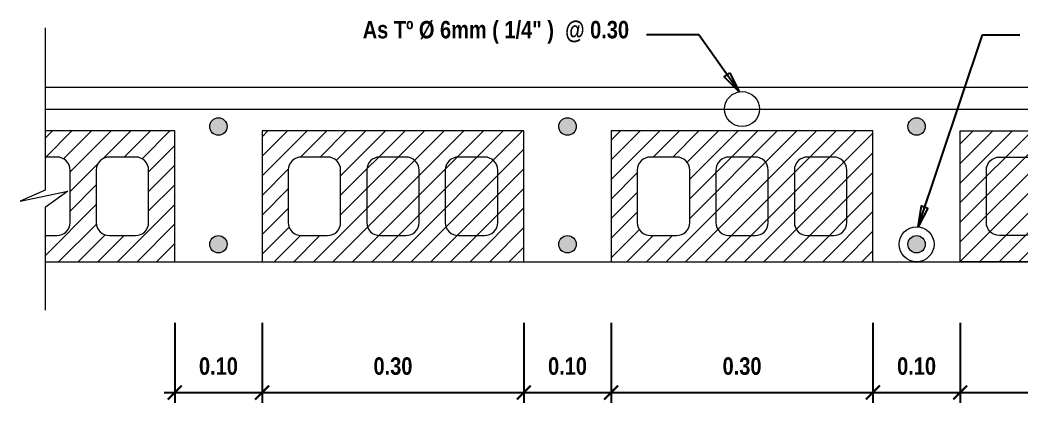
# Model space of a CAD drawing. Header units: millimetres. Extents: x 56 to 215, y 47 to 103.
# Drawn here: x 79.2 to 84.93, y 53.98 to 56.18 of the extents above; entities that cross this region are included whole.
import ezdxf

# ---------------------------------------------------------------- set-up
doc = ezdxf.new("R2010")
doc.units = ezdxf.units.MM
for name, color, linetype, lineweight in [('E_Fierros', 2, 'Continuous', 50), ('G_Complemento', 30, 'Continuous', 20), ('G_Sombreados', 8, 'Continuous', 9), ('G_Texto', 122, 'Continuous', 20)]:
    doc.layers.add(name, color=color, linetype=linetype, lineweight=lineweight)
doc.layers.add('G_Acotación', color=171, linetype='Continuous')
doc.styles.add('Cotas', font='ARIALNB.TTF', dxfattribs={"height": 0.1})
doc.dimstyles.new('110', dxfattribs={"dimtxt": 1, "dimasz": 0.08, "dimexe": 0.06, "dimexo": 0.1, "dimgap": 0.1, "dimtad": 3, "dimtih": 1, "dimtoh": 1, "dimlfac": 0.2, "dimzin": 1, "dimdsep": 46, "dimtxsty": 'Cotas', "dimblk": 'ARCHTICK', "dimcen": 2.5, "dimdle": 0.06, "dimclrt": 3, "dimazin": 0, "dimtp": 0.2, "dimtm": 0.2, "dimtfac": 1, "dimtix": 1, "dimtmove": 1, "dimatfit": 3, "dimldrblk": 'CLOSEDBLANK', "dimfxl": 1, "dimtolj": 1, "dimtzin": 1, "dimarcsym": 0})
pattern_1 = [(45, (-1088.73801, -1234.71255), (-0.0561266008, 0.0561266008), [])]

# ---------------------------------------------------------------- blocks, each defined once
blk = doc.blocks.new('_ArchTick')
at = {"color": 0, "linetype": 'ByBlock', "const_width": 0.15}
blk.add_lwpolyline([(-0.5, -0.5), (0.5, 0.5)], dxfattribs=at)
blk = doc.blocks.new('*D617')
at = {"layer": 'Defpoints', "color": 0, "transparency": 16777216}
for p in [(84.0857, 54.5414), (84.5857, 54.5414), (84.5857, 54.0414)]:
    blk.add_point(p, dxfattribs=at)
at = {"layer": 'G_Acotación', "color": 0, "lineweight": -2, "transparency": 16777216}
for p, q in [((84.0857, 54.4414), (84.0857, 53.9814)), ((84.5857, 54.4414), (84.5857, 53.9814)), ((84.0257, 54.0414), (84.6457, 54.0414))]:
    blk.add_line(p, q, dxfattribs=at)
at = {"layer": 'G_Acotación', "color": 0, "lineweight": -2, "transparency": 16777216, "xscale": 0.08, "yscale": 0.08, "zscale": 0.08, "rotation": 180}
blk.add_blockref('_ArchTick', (84.0857, 54.0414), dxfattribs=at)
at = {"layer": 'G_Acotación', "color": 0, "lineweight": -2, "transparency": 16777216, "xscale": 0.08, "yscale": 0.08, "zscale": 0.08}
blk.add_blockref('_ArchTick', (84.5857, 54.0414), dxfattribs=at)
at = {"layer": 'G_Acotación', "color": 3, "lineweight": 5, "transparency": 16777216, "insert": (84.3357, 54.1924), "char_height": 0.1, "attachment_point": 5, "style": 'Cotas'}
blk.add_mtext('\\A1;0.10', dxfattribs=at)
blk = doc.blocks.new('_ClosedBlank')
at = {"color": 0, "linetype": 'ByBlock', "lineweight": -2}
for p, q in [((-1, 0.167), (0, 0)), ((-1, 0.167), (-1, -0.167)), ((0, 0), (-1, -0.167))]:
    blk.add_line(p, q, dxfattribs=at)
blk = doc.blocks.new('*D618')
at = {"layer": 'Defpoints', "color": 0, "transparency": 16777216}
for p in [(82.5857, 54.5414), (84.0857, 54.5414), (84.0857, 54.0414)]:
    blk.add_point(p, dxfattribs=at)
at = {"layer": 'G_Acotación', "color": 0, "lineweight": -2, "transparency": 16777216}
for p, q in [((82.5857, 54.4414), (82.5857, 53.9814)), ((84.0857, 54.4414), (84.0857, 53.9814)), ((82.5257, 54.0414), (84.1457, 54.0414))]:
    blk.add_line(p, q, dxfattribs=at)
at = {"layer": 'G_Acotación', "color": 0, "lineweight": -2, "transparency": 16777216, "xscale": 0.08, "yscale": 0.08, "zscale": 0.08, "rotation": 180}
blk.add_blockref('_ArchTick', (82.5857, 54.0414), dxfattribs=at)
at = {"layer": 'G_Acotación', "color": 0, "lineweight": -2, "transparency": 16777216, "xscale": 0.08, "yscale": 0.08, "zscale": 0.08}
blk.add_blockref('_ArchTick', (84.0857, 54.0414), dxfattribs=at)
at = {"layer": 'G_Acotación', "color": 3, "lineweight": 5, "transparency": 16777216, "insert": (83.3357, 54.1924), "char_height": 0.1, "attachment_point": 5, "style": 'Cotas'}
blk.add_mtext('\\A1;0.30', dxfattribs=at)
blk = doc.blocks.new('*D620')
at = {"layer": 'Defpoints', "color": 0, "transparency": 16777216}
for p in [(84.5857, 54.5414), (86.0857, 54.5414), (86.0857, 54.0414)]:
    blk.add_point(p, dxfattribs=at)
at = {"layer": 'G_Acotación', "color": 0, "lineweight": -2, "transparency": 16777216}
for p, q in [((84.5857, 54.4414), (84.5857, 53.9814)), ((86.0857, 54.4414), (86.0857, 53.9814)), ((84.5257, 54.0414), (86.1457, 54.0414))]:
    blk.add_line(p, q, dxfattribs=at)
at = {"layer": 'G_Acotación', "color": 0, "lineweight": -2, "transparency": 16777216, "xscale": 0.08, "yscale": 0.08, "zscale": 0.08, "rotation": 180}
blk.add_blockref('_ArchTick', (84.5857, 54.0414), dxfattribs=at)
at = {"layer": 'G_Acotación', "color": 0, "lineweight": -2, "transparency": 16777216, "xscale": 0.08, "yscale": 0.08, "zscale": 0.08}
blk.add_blockref('_ArchTick', (86.0857, 54.0414), dxfattribs=at)
at = {"layer": 'G_Acotación', "color": 3, "lineweight": 5, "transparency": 16777216, "insert": (85.3357, 54.1924), "char_height": 0.1, "attachment_point": 5, "style": 'Cotas'}
blk.add_mtext('\\A1;0.30', dxfattribs=at)
blk = doc.blocks.new('*D621')
at = {"layer": 'Defpoints', "color": 0, "transparency": 16777216}
for p in [(80.5857, 54.5414), (82.0857, 54.5414), (82.0857, 54.0414)]:
    blk.add_point(p, dxfattribs=at)
at = {"layer": 'G_Acotación', "color": 0, "lineweight": -2, "transparency": 16777216}
for p, q in [((80.5857, 54.4414), (80.5857, 53.9814)), ((82.0857, 54.4414), (82.0857, 53.9814)), ((80.5257, 54.0414), (82.1457, 54.0414))]:
    blk.add_line(p, q, dxfattribs=at)
at = {"layer": 'G_Acotación', "color": 0, "lineweight": -2, "transparency": 16777216, "xscale": 0.08, "yscale": 0.08, "zscale": 0.08, "rotation": 180}
blk.add_blockref('_ArchTick', (80.5857, 54.0414), dxfattribs=at)
at = {"layer": 'G_Acotación', "color": 0, "lineweight": -2, "transparency": 16777216, "xscale": 0.08, "yscale": 0.08, "zscale": 0.08}
blk.add_blockref('_ArchTick', (82.0857, 54.0414), dxfattribs=at)
at = {"layer": 'G_Acotación', "color": 3, "lineweight": 5, "transparency": 16777216, "insert": (81.3357, 54.1924), "char_height": 0.1, "attachment_point": 5, "style": 'Cotas'}
blk.add_mtext('\\A1;0.30', dxfattribs=at)
blk = doc.blocks.new('*D622')
at = {"layer": 'Defpoints', "color": 0, "transparency": 16777216}
for p in [(80.0857, 54.5414), (80.5857, 54.5414), (80.5857, 54.0414)]:
    blk.add_point(p, dxfattribs=at)
at = {"layer": 'G_Acotación', "color": 0, "lineweight": -2, "transparency": 16777216}
for p, q in [((80.0857, 54.4414), (80.0857, 53.9814)), ((80.5857, 54.4414), (80.5857, 53.9814)), ((80.0257, 54.0414), (80.6457, 54.0414))]:
    blk.add_line(p, q, dxfattribs=at)
at = {"layer": 'G_Acotación', "color": 0, "lineweight": -2, "transparency": 16777216, "xscale": 0.08, "yscale": 0.08, "zscale": 0.08, "rotation": 180}
blk.add_blockref('_ArchTick', (80.0857, 54.0414), dxfattribs=at)
at = {"layer": 'G_Acotación', "color": 0, "lineweight": -2, "transparency": 16777216, "xscale": 0.08, "yscale": 0.08, "zscale": 0.08}
blk.add_blockref('_ArchTick', (80.5857, 54.0414), dxfattribs=at)
at = {"layer": 'G_Acotación', "color": 3, "lineweight": 5, "transparency": 16777216, "insert": (80.3357, 54.1924), "char_height": 0.1, "attachment_point": 5, "style": 'Cotas'}
blk.add_mtext('\\A1;0.10', dxfattribs=at)
blk = doc.blocks.new('*D625')
at = {"layer": 'Defpoints', "color": 0, "transparency": 16777216}
for p in [(82.0857, 54.5414), (82.5857, 54.5414), (82.5857, 54.0414)]:
    blk.add_point(p, dxfattribs=at)
at = {"layer": 'G_Acotación', "color": 0, "lineweight": -2, "transparency": 16777216}
for p, q in [((82.0857, 54.4414), (82.0857, 53.9814)), ((82.5857, 54.4414), (82.5857, 53.9814)), ((82.0257, 54.0414), (82.6457, 54.0414))]:
    blk.add_line(p, q, dxfattribs=at)
at = {"layer": 'G_Acotación', "color": 0, "lineweight": -2, "transparency": 16777216, "xscale": 0.08, "yscale": 0.08, "zscale": 0.08, "rotation": 180}
blk.add_blockref('_ArchTick', (82.0857, 54.0414), dxfattribs=at)
at = {"layer": 'G_Acotación', "color": 0, "lineweight": -2, "transparency": 16777216, "xscale": 0.08, "yscale": 0.08, "zscale": 0.08}
blk.add_blockref('_ArchTick', (82.5857, 54.0414), dxfattribs=at)
at = {"layer": 'G_Acotación', "color": 3, "lineweight": 5, "transparency": 16777216, "insert": (82.3357, 54.1924), "char_height": 0.1, "attachment_point": 5, "style": 'Cotas'}
blk.add_mtext('\\A1;0.10', dxfattribs=at)
blk = doc.blocks.new('*D630')
at = {"layer": 'Defpoints', "color": 0, "transparency": 16777216}
for p in [(84.0857, 54.5414), (84.5857, 54.5414), (84.5857, 54.0414)]:
    blk.add_point(p, dxfattribs=at)
at = {"layer": 'G_Acotación', "color": 0, "lineweight": -2, "transparency": 16777216}
for p, q in [((84.0857, 54.4414), (84.0857, 53.9814)), ((84.5857, 54.4414), (84.5857, 53.9814)), ((84.0257, 54.0414), (84.6457, 54.0414))]:
    blk.add_line(p, q, dxfattribs=at)
at = {"layer": 'G_Acotación', "color": 0, "lineweight": -2, "transparency": 16777216, "xscale": 0.08, "yscale": 0.08, "zscale": 0.08, "rotation": 180}
blk.add_blockref('_ArchTick', (84.0857, 54.0414), dxfattribs=at)
at = {"layer": 'G_Acotación', "color": 0, "lineweight": -2, "transparency": 16777216, "xscale": 0.08, "yscale": 0.08, "zscale": 0.08}
blk.add_blockref('_ArchTick', (84.5857, 54.0414), dxfattribs=at)
at = {"layer": 'G_Acotación', "color": 3, "lineweight": 5, "transparency": 16777216, "insert": (84.3357, 54.1924), "char_height": 0.1, "attachment_point": 5, "style": 'Cotas'}
blk.add_mtext('\\A1;0.10', dxfattribs=at)
blk = doc.blocks.new('*D631')
at = {"layer": 'Defpoints', "color": 0, "transparency": 16777216}
for p in [(82.5857, 54.5414), (84.0857, 54.5414), (84.0857, 54.0414)]:
    blk.add_point(p, dxfattribs=at)
at = {"layer": 'G_Acotación', "color": 0, "lineweight": -2, "transparency": 16777216}
for p, q in [((82.5857, 54.4414), (82.5857, 53.9814)), ((84.0857, 54.4414), (84.0857, 53.9814)), ((82.5257, 54.0414), (84.1457, 54.0414))]:
    blk.add_line(p, q, dxfattribs=at)
at = {"layer": 'G_Acotación', "color": 0, "lineweight": -2, "transparency": 16777216, "xscale": 0.08, "yscale": 0.08, "zscale": 0.08, "rotation": 180}
blk.add_blockref('_ArchTick', (82.5857, 54.0414), dxfattribs=at)
at = {"layer": 'G_Acotación', "color": 0, "lineweight": -2, "transparency": 16777216, "xscale": 0.08, "yscale": 0.08, "zscale": 0.08}
blk.add_blockref('_ArchTick', (84.0857, 54.0414), dxfattribs=at)
at = {"layer": 'G_Acotación', "color": 3, "lineweight": 5, "transparency": 16777216, "insert": (83.3357, 54.1924), "char_height": 0.1, "attachment_point": 5, "style": 'Cotas'}
blk.add_mtext('\\A1;0.30', dxfattribs=at)
blk = doc.blocks.new('*D633')
at = {"layer": 'Defpoints', "color": 0, "transparency": 16777216}
for p in [(84.5857, 54.5414), (86.0857, 54.5414), (86.0857, 54.0414)]:
    blk.add_point(p, dxfattribs=at)
at = {"layer": 'G_Acotación', "color": 0, "lineweight": -2, "transparency": 16777216}
for p, q in [((84.5857, 54.4414), (84.5857, 53.9814)), ((86.0857, 54.4414), (86.0857, 53.9814)), ((84.5257, 54.0414), (86.1457, 54.0414))]:
    blk.add_line(p, q, dxfattribs=at)
at = {"layer": 'G_Acotación', "color": 0, "lineweight": -2, "transparency": 16777216, "xscale": 0.08, "yscale": 0.08, "zscale": 0.08, "rotation": 180}
blk.add_blockref('_ArchTick', (84.5857, 54.0414), dxfattribs=at)
at = {"layer": 'G_Acotación', "color": 0, "lineweight": -2, "transparency": 16777216, "xscale": 0.08, "yscale": 0.08, "zscale": 0.08}
blk.add_blockref('_ArchTick', (86.0857, 54.0414), dxfattribs=at)
at = {"layer": 'G_Acotación', "color": 3, "lineweight": 5, "transparency": 16777216, "insert": (85.3357, 54.1924), "char_height": 0.1, "attachment_point": 5, "style": 'Cotas'}
blk.add_mtext('\\A1;0.30', dxfattribs=at)
blk = doc.blocks.new('*D634')
at = {"layer": 'Defpoints', "color": 0, "transparency": 16777216}
for p in [(80.5857, 54.5414), (82.0857, 54.5414), (82.0857, 54.0414)]:
    blk.add_point(p, dxfattribs=at)
at = {"layer": 'G_Acotación', "color": 0, "lineweight": -2, "transparency": 16777216}
for p, q in [((80.5857, 54.4414), (80.5857, 53.9814)), ((82.0857, 54.4414), (82.0857, 53.9814)), ((80.5257, 54.0414), (82.1457, 54.0414))]:
    blk.add_line(p, q, dxfattribs=at)
at = {"layer": 'G_Acotación', "color": 0, "lineweight": -2, "transparency": 16777216, "xscale": 0.08, "yscale": 0.08, "zscale": 0.08, "rotation": 180}
blk.add_blockref('_ArchTick', (80.5857, 54.0414), dxfattribs=at)
at = {"layer": 'G_Acotación', "color": 0, "lineweight": -2, "transparency": 16777216, "xscale": 0.08, "yscale": 0.08, "zscale": 0.08}
blk.add_blockref('_ArchTick', (82.0857, 54.0414), dxfattribs=at)
at = {"layer": 'G_Acotación', "color": 3, "lineweight": 5, "transparency": 16777216, "insert": (81.3357, 54.1924), "char_height": 0.1, "attachment_point": 5, "style": 'Cotas'}
blk.add_mtext('\\A1;0.30', dxfattribs=at)
blk = doc.blocks.new('*D635')
at = {"layer": 'Defpoints', "color": 0, "transparency": 16777216}
for p in [(80.0857, 54.5414), (80.5857, 54.5414), (80.5857, 54.0414)]:
    blk.add_point(p, dxfattribs=at)
at = {"layer": 'G_Acotación', "color": 0, "lineweight": -2, "transparency": 16777216}
for p, q in [((80.0857, 54.4414), (80.0857, 53.9814)), ((80.5857, 54.4414), (80.5857, 53.9814)), ((80.0257, 54.0414), (80.6457, 54.0414))]:
    blk.add_line(p, q, dxfattribs=at)
at = {"layer": 'G_Acotación', "color": 0, "lineweight": -2, "transparency": 16777216, "xscale": 0.08, "yscale": 0.08, "zscale": 0.08, "rotation": 180}
blk.add_blockref('_ArchTick', (80.0857, 54.0414), dxfattribs=at)
at = {"layer": 'G_Acotación', "color": 0, "lineweight": -2, "transparency": 16777216, "xscale": 0.08, "yscale": 0.08, "zscale": 0.08}
blk.add_blockref('_ArchTick', (80.5857, 54.0414), dxfattribs=at)
at = {"layer": 'G_Acotación', "color": 3, "lineweight": 5, "transparency": 16777216, "insert": (80.3357, 54.1924), "char_height": 0.1, "attachment_point": 5, "style": 'Cotas'}
blk.add_mtext('\\A1;0.10', dxfattribs=at)
blk = doc.blocks.new('*D638')
at = {"layer": 'Defpoints', "color": 0, "transparency": 16777216}
for p in [(82.0857, 54.5414), (82.5857, 54.5414), (82.5857, 54.0414)]:
    blk.add_point(p, dxfattribs=at)
at = {"layer": 'G_Acotación', "color": 0, "lineweight": -2, "transparency": 16777216}
for p, q in [((82.0857, 54.4414), (82.0857, 53.9814)), ((82.5857, 54.4414), (82.5857, 53.9814)), ((82.0257, 54.0414), (82.6457, 54.0414))]:
    blk.add_line(p, q, dxfattribs=at)
at = {"layer": 'G_Acotación', "color": 0, "lineweight": -2, "transparency": 16777216, "xscale": 0.08, "yscale": 0.08, "zscale": 0.08, "rotation": 180}
blk.add_blockref('_ArchTick', (82.0857, 54.0414), dxfattribs=at)
at = {"layer": 'G_Acotación', "color": 0, "lineweight": -2, "transparency": 16777216, "xscale": 0.08, "yscale": 0.08, "zscale": 0.08}
blk.add_blockref('_ArchTick', (82.5857, 54.0414), dxfattribs=at)
at = {"layer": 'G_Acotación', "color": 3, "lineweight": 5, "transparency": 16777216, "insert": (82.3357, 54.1924), "char_height": 0.1, "attachment_point": 5, "style": 'Cotas'}
blk.add_mtext('\\A1;0.10', dxfattribs=at)

msp = doc.modelspace()

# ---------------------------------------------------------------- hatches: boundary and pattern name
at = {"layer": 'E_Fierros', "lineweight": 5}
h = msp.add_hatch(color=256, dxfattribs=at)
h.dxf.hatch_style = 1
h.paths.add_polyline_path([(80.3857, 55.5664, 1), (80.2857, 55.5664, 1)])
h.paths.add_polyline_path([(80.3857, 54.8914, 1), (80.2857, 54.8914, 1)])
h = msp.add_hatch(color=256, dxfattribs=at)
h.dxf.hatch_style = 1
h.paths.add_polyline_path([(80.3857, 55.5664, 1), (80.2857, 55.5664, 1)])
h.paths.add_polyline_path([(80.3857, 54.8914, 1), (80.2857, 54.8914, 1)])
h = msp.add_hatch(color=256, dxfattribs=at)
h.dxf.hatch_style = 1
h.paths.add_polyline_path([(82.3857, 55.5664, 1), (82.2857, 55.5664, 1)])
h.paths.add_polyline_path([(82.3857, 54.8914, 1), (82.2857, 54.8914, 1)])
h = msp.add_hatch(color=256, dxfattribs=at)
h.dxf.hatch_style = 1
h.paths.add_polyline_path([(82.3857, 55.5664, 1), (82.2857, 55.5664, 1)])
h.paths.add_polyline_path([(82.3857, 54.8914, 1), (82.2857, 54.8914, 1)])
h = msp.add_hatch(color=256, dxfattribs=at)
h.dxf.hatch_style = 1
h.paths.add_polyline_path([(84.3857, 55.5664, 1), (84.2857, 55.5664, 1)])
h.paths.add_polyline_path([(84.3857, 54.8914, 1), (84.2857, 54.8914, 1)])
h = msp.add_hatch(color=256, dxfattribs=at)
h.dxf.hatch_style = 1
h.paths.add_polyline_path([(84.3857, 55.5664, 1), (84.2857, 55.5664, 1)])
h.paths.add_polyline_path([(84.3857, 54.8914, 1), (84.2857, 54.8914, 1)])
at = {"layer": 'G_Sombreados', "lineweight": 5}
h = msp.add_hatch(dxfattribs=at)
h.set_pattern_fill('LINE,_O', color=256, scale=0.025, angle=45)
h.set_pattern_definition(pattern_1)
h.paths.add_polyline_path([(80.0857, 54.7914), (80.0857, 55.5414), (79.3422, 55.5414), (79.3422, 55.3914), (79.4107, 55.3914, -0.414214), (79.4857, 55.3164), (79.4857, 55.0164, -0.414214), (79.4107, 54.9414), (79.3422, 54.9414), (79.3422, 54.7914)])
h.paths.add_polyline_path([(79.8607, 54.9414), (79.7107, 54.9414, -0.414214), (79.6357, 55.0164), (79.6357, 55.3164, -0.414214), (79.7107, 55.3914), (79.8607, 55.3914, -0.414214), (79.9357, 55.3164), (79.9357, 55.0164, -0.414214)], flags=16)
h = msp.add_hatch(dxfattribs=at)
h.set_pattern_fill('LINE,_O', color=256, scale=0.025, angle=45)
h.set_pattern_definition(pattern_1)
h.paths.add_polyline_path([(80.0857, 54.7914), (80.0857, 55.5414), (79.3422, 55.5414), (79.3422, 55.3914), (79.4107, 55.3914, -0.414214), (79.4857, 55.3164), (79.4857, 55.0164, -0.414214), (79.4107, 54.9414), (79.3422, 54.9414), (79.3422, 54.7914)])
h.paths.add_polyline_path([(79.8607, 54.9414), (79.7107, 54.9414, -0.414214), (79.6357, 55.0164), (79.6357, 55.3164, -0.414214), (79.7107, 55.3914), (79.8607, 55.3914, -0.414214), (79.9357, 55.3164), (79.9357, 55.0164, -0.414214)], flags=16)
h = msp.add_hatch(dxfattribs=at)
h.set_pattern_fill('LINE,_O', color=256, scale=0.025, angle=45)
h.set_pattern_definition(pattern_1)
h.paths.add_polyline_path([(80.5857, 55.5414), (80.5857, 54.7914), (82.0857, 54.7914), (82.0857, 55.5414)])
h.paths.add_polyline_path([(81.0357, 55.0164, -0.414214), (80.9607, 54.9414), (80.8107, 54.9414, -0.414214), (80.7357, 55.0164), (80.7357, 55.3164, -0.414214), (80.8107, 55.3914), (80.9607, 55.3914, -0.414214), (81.0357, 55.3164)], flags=16)
h = msp.add_hatch(dxfattribs=at)
h.set_pattern_fill('LINE,_O', color=256, scale=0.025, angle=45)
h.set_pattern_definition(pattern_1)
h.paths.add_polyline_path([(80.5857, 55.5414), (80.5857, 54.7914), (82.0857, 54.7914), (82.0857, 55.5414)])
h.paths.add_polyline_path([(81.0357, 55.0164, -0.414214), (80.9607, 54.9414), (80.8107, 54.9414, -0.414214), (80.7357, 55.0164), (80.7357, 55.3164, -0.414214), (80.8107, 55.3914), (80.9607, 55.3914, -0.414214), (81.0357, 55.3164)], flags=16)
h = msp.add_hatch(dxfattribs=at)
h.set_pattern_fill('LINE,_O', color=256, scale=0.025, angle=45)
h.set_pattern_definition(pattern_1)
h.paths.add_polyline_path([(82.5857, 55.5414), (82.5857, 54.7914), (84.0857, 54.7914), (84.0857, 55.5414)])
h.paths.add_polyline_path([(83.0357, 55.0164, -0.414214), (82.9607, 54.9414), (82.8107, 54.9414, -0.414214), (82.7357, 55.0164), (82.7357, 55.3164, -0.414214), (82.8107, 55.3914), (82.9607, 55.3914, -0.414214), (83.0357, 55.3164)], flags=16)
h = msp.add_hatch(dxfattribs=at)
h.set_pattern_fill('LINE,_O', color=256, scale=0.025, angle=45)
h.set_pattern_definition(pattern_1)
h.paths.add_polyline_path([(82.5857, 55.5414), (82.5857, 54.7914), (84.0857, 54.7914), (84.0857, 55.5414)])
h.paths.add_polyline_path([(83.0357, 55.0164, -0.414214), (82.9607, 54.9414), (82.8107, 54.9414, -0.414214), (82.7357, 55.0164), (82.7357, 55.3164, -0.414214), (82.8107, 55.3914), (82.9607, 55.3914, -0.414214), (83.0357, 55.3164)], flags=16)
h = msp.add_hatch(dxfattribs=at)
h.set_pattern_fill('LINE,_O', color=256, scale=0.025, angle=45)
h.set_pattern_definition(pattern_1)
h.paths.add_polyline_path([(84.5857, 55.5414), (84.5857, 54.7914), (86.0857, 54.7914), (86.0857, 55.5414)])
h.paths.add_polyline_path([(85.6357, 55.3164, -0.414214), (85.7107, 55.3914), (85.8607, 55.3914, -0.414214), (85.9357, 55.3164), (85.9357, 55.0164, -0.414214), (85.8607, 54.9414), (85.7107, 54.9414, -0.414214), (85.6357, 55.0164)], flags=16)
h = msp.add_hatch(dxfattribs=at)
h.set_pattern_fill('LINE,_O', color=256, scale=0.025, angle=45)
h.set_pattern_definition(pattern_1)
h.paths.add_polyline_path([(84.5857, 55.5414), (84.5857, 54.7914), (86.0857, 54.7914), (86.0857, 55.5414)])
h.paths.add_polyline_path([(85.6357, 55.3164, -0.414214), (85.7107, 55.3914), (85.8607, 55.3914, -0.414214), (85.9357, 55.3164), (85.9357, 55.0164, -0.414214), (85.8607, 54.9414), (85.7107, 54.9414, -0.414214), (85.6357, 55.0164)], flags=16)

# ---------------------------------------------------------------- linework, layer by layer
at = {"layer": 'E_Fierros', "lineweight": 5}
msp.add_line((79.3422, 55.6664), (87.3291, 55.6664), dxfattribs=at)
msp.add_line((79.3422, 55.6664), (87.3291, 55.6664), dxfattribs=at)
for centre in [(80.3357, 55.5664), (80.3357, 55.5664), (82.3357, 55.5664), (82.3357, 55.5664), (84.3357, 55.5664), (84.3357, 55.5664), (80.3357, 54.8914), (80.3357, 54.8914), (82.3357, 54.8914), (82.3357, 54.8914), (84.3357, 54.8914), (84.3357, 54.8914)]:
    msp.add_circle(centre, 0.05, dxfattribs=at)
at = {"layer": 'G_Acotación', "lineweight": 5}
msp.add_circle((84.3357, 54.8914), 0.1, dxfattribs=at)
msp.add_circle((84.3357, 54.8914), 0.1, dxfattribs=at)
at = {"layer": 'G_Complemento', "lineweight": 5}
for p, q in [((79.3422, 55.7914), (87.3291, 55.7914)), ((79.3422, 55.7914), (87.3291, 55.7914)), ((79.3422, 54.7914), (87.3291, 54.7914)), ((79.3422, 54.7914), (87.3291, 54.7914))]:
    msp.add_line(p, q, dxfattribs=at)
for points in [[(79.3422, 56.1328), (79.3422, 55.2024), (79.1989, 55.1377), (79.4724, 55.1952), (79.3422, 55.1017), (79.3422, 54.5131)], [(79.3422, 56.1328), (79.3422, 55.2024), (79.1989, 55.1377), (79.4724, 55.1952), (79.3422, 55.1017), (79.3422, 54.5131)], [(79.3422, 54.7914), (80.0857, 54.7914), (80.0857, 55.5414), (79.3422, 55.5414)], [(79.3422, 54.7914), (80.0857, 54.7914), (80.0857, 55.5414), (79.3422, 55.5414)]]:
    msp.add_lwpolyline(points, dxfattribs=at)
for points in [[(80.5857, 54.7914), (82.0857, 54.7914), (82.0857, 55.5414), (80.5857, 55.5414)], [(80.5857, 54.7914), (82.0857, 54.7914), (82.0857, 55.5414), (80.5857, 55.5414)], [(82.5857, 54.7914), (84.0857, 54.7914), (84.0857, 55.5414), (82.5857, 55.5414)], [(82.5857, 54.7914), (84.0857, 54.7914), (84.0857, 55.5414), (82.5857, 55.5414)], [(86.0857, 54.7914), (84.5857, 54.7914), (84.5857, 55.5414), (86.0857, 55.5414)], [(86.0857, 54.7914), (84.5857, 54.7914), (84.5857, 55.5414), (86.0857, 55.5414)]]:
    msp.add_lwpolyline(points, close=True, dxfattribs=at)
msp.add_lwpolyline([(79.3422, 54.9414), (79.4107, 54.9414, 0.414214), (79.4857, 55.0164), (79.4857, 55.3164, 0.414214), (79.4107, 55.3914), (79.3422, 55.3914)], format="xyb", dxfattribs=at)
msp.add_lwpolyline([(79.3422, 54.9414), (79.4107, 54.9414, 0.414214), (79.4857, 55.0164), (79.4857, 55.3164, 0.414214), (79.4107, 55.3914), (79.3422, 55.3914)], format="xyb", dxfattribs=at)
for points in [[(79.7107, 54.9414), (79.8607, 54.9414, 0.414214), (79.9357, 55.0164), (79.9357, 55.3164, 0.414214), (79.8607, 55.3914), (79.7107, 55.3914, 0.414214), (79.6357, 55.3164), (79.6357, 55.0164, 0.414214)], [(79.7107, 54.9414), (79.8607, 54.9414, 0.414214), (79.9357, 55.0164), (79.9357, 55.3164, 0.414214), (79.8607, 55.3914), (79.7107, 55.3914, 0.414214), (79.6357, 55.3164), (79.6357, 55.0164, 0.414214)], [(80.8107, 54.9414), (80.9607, 54.9414, 0.414214), (81.0357, 55.0164), (81.0357, 55.3164, 0.414214), (80.9607, 55.3914), (80.8107, 55.3914, 0.414214), (80.7357, 55.3164), (80.7357, 55.0164, 0.414214)], [(80.8107, 54.9414), (80.9607, 54.9414, 0.414214), (81.0357, 55.0164), (81.0357, 55.3164, 0.414214), (80.9607, 55.3914), (80.8107, 55.3914, 0.414214), (80.7357, 55.3164), (80.7357, 55.0164, 0.414214)], [(81.2607, 54.9414), (81.4107, 54.9414, 0.414214), (81.4857, 55.0164), (81.4857, 55.3164, 0.414214), (81.4107, 55.3914), (81.2607, 55.3914, 0.414214), (81.1857, 55.3164), (81.1857, 55.0164, 0.414214)], [(81.2607, 54.9414), (81.4107, 54.9414, 0.414214), (81.4857, 55.0164), (81.4857, 55.3164, 0.414214), (81.4107, 55.3914), (81.2607, 55.3914, 0.414214), (81.1857, 55.3164), (81.1857, 55.0164, 0.414214)], [(81.7107, 54.9414), (81.8607, 54.9414, 0.414214), (81.9357, 55.0164), (81.9357, 55.3164, 0.414214), (81.8607, 55.3914), (81.7107, 55.3914, 0.414214), (81.6357, 55.3164), (81.6357, 55.0164, 0.414214)], [(81.7107, 54.9414), (81.8607, 54.9414, 0.414214), (81.9357, 55.0164), (81.9357, 55.3164, 0.414214), (81.8607, 55.3914), (81.7107, 55.3914, 0.414214), (81.6357, 55.3164), (81.6357, 55.0164, 0.414214)], [(82.8107, 54.9414), (82.9607, 54.9414, 0.414214), (83.0357, 55.0164), (83.0357, 55.3164, 0.414214), (82.9607, 55.3914), (82.8107, 55.3914, 0.414214), (82.7357, 55.3164), (82.7357, 55.0164, 0.414214)], [(82.8107, 54.9414), (82.9607, 54.9414, 0.414214), (83.0357, 55.0164), (83.0357, 55.3164, 0.414214), (82.9607, 55.3914), (82.8107, 55.3914, 0.414214), (82.7357, 55.3164), (82.7357, 55.0164, 0.414214)], [(83.2607, 54.9414), (83.4107, 54.9414, 0.414214), (83.4857, 55.0164), (83.4857, 55.3164, 0.414214), (83.4107, 55.3914), (83.2607, 55.3914, 0.414214), (83.1857, 55.3164), (83.1857, 55.0164, 0.414214)], [(83.2607, 54.9414), (83.4107, 54.9414, 0.414214), (83.4857, 55.0164), (83.4857, 55.3164, 0.414214), (83.4107, 55.3914), (83.2607, 55.3914, 0.414214), (83.1857, 55.3164), (83.1857, 55.0164, 0.414214)], [(83.7107, 54.9414), (83.8607, 54.9414, 0.414214), (83.9357, 55.0164), (83.9357, 55.3164, 0.414214), (83.8607, 55.3914), (83.7107, 55.3914, 0.414214), (83.6357, 55.3164), (83.6357, 55.0164, 0.414214)], [(83.7107, 54.9414), (83.8607, 54.9414, 0.414214), (83.9357, 55.0164), (83.9357, 55.3164, 0.414214), (83.8607, 55.3914), (83.7107, 55.3914, 0.414214), (83.6357, 55.3164), (83.6357, 55.0164, 0.414214)], [(84.9607, 54.9414), (84.8107, 54.9414, -0.414214), (84.7357, 55.0164), (84.7357, 55.3164, -0.414214), (84.8107, 55.3914), (84.9607, 55.3914, -0.414214), (85.0357, 55.3164), (85.0357, 55.0164, -0.414214)], [(84.9607, 54.9414), (84.8107, 54.9414, -0.414214), (84.7357, 55.0164), (84.7357, 55.3164, -0.414214), (84.8107, 55.3914), (84.9607, 55.3914, -0.414214), (85.0357, 55.3164), (85.0357, 55.0164, -0.414214)]]:
    msp.add_lwpolyline(points, format="xyb", close=True, dxfattribs=at)
at = {"layer": 'G_Texto', "lineweight": 5}
msp.add_circle((83.3357, 55.6664), 0.1, dxfattribs=at)
msp.add_circle((83.3357, 55.6664), 0.1, dxfattribs=at)

# ---------------------------------------------------------------- texts
at = {"layer": 'G_Texto', "lineweight": 5, "insert": (82.6883, 56.0416), "char_height": 0.1, "width": 2.540433, "attachment_point": 9, "style": 'Cotas'}
msp.add_mtext('As Tº Ø 6mm ( 1/4" )  @ 0.30 ', dxfattribs=at)
msp.add_mtext('As Tº Ø 6mm ( 1/4" )  @ 0.30 ', dxfattribs=at)

# ---------------------------------------------------------------- dimensions: what is measured, and where the dimension line sits
at = {"layer": 'G_Acotación', "lineweight": 5}
for base, p1, p2, picture, middle in [((80.5857, 54.0414), (80.0857, 54.5414), (80.5857, 54.5414), '*D622', (80.3357, 54.0414)), ((80.5857, 54.0414), (80.0857, 54.5414), (80.5857, 54.5414), '*D635', (80.3357, 54.0414)), ((82.5857, 54.0414), (82.0857, 54.5414), (82.5857, 54.5414), '*D625', (82.3357, 54.0414)), ((82.5857, 54.0414), (82.0857, 54.5414), (82.5857, 54.5414), '*D638', (82.3357, 54.0414)), ((84.5857, 54.0414), (84.0857, 54.5414), (84.5857, 54.5414), '*D617', (84.3357, 54.0414)), ((84.5857, 54.0414), (84.0857, 54.5414), (84.5857, 54.5414), '*D630', (84.3357, 54.0414))]:
    dim = msp.add_linear_dim(base=base, p1=p1, p2=p2, dimstyle='110', dxfattribs=at)
    dim.commit()
    dim.dimension.update_dxf_attribs({"geometry": picture, "text_midpoint": middle, "dimtype": 160})
for base, p1, p2, picture, middle in [((82.0857, 54.0414), (80.5857, 54.5414), (82.0857, 54.5414), '*D621', (81.3357, 54.1924)), ((82.0857, 54.0414), (80.5857, 54.5414), (82.0857, 54.5414), '*D634', (81.3357, 54.1924)), ((84.0857, 54.0414), (82.5857, 54.5414), (84.0857, 54.5414), '*D618', (83.3357, 54.1924)), ((84.0857, 54.0414), (82.5857, 54.5414), (84.0857, 54.5414), '*D631', (83.3357, 54.1924)), ((86.0857, 54.0414), (84.5857, 54.5414), (86.0857, 54.5414), '*D620', (85.3357, 54.1924)), ((86.0857, 54.0414), (84.5857, 54.5414), (86.0857, 54.5414), '*D633', (85.3357, 54.1924))]:
    dim = msp.add_linear_dim(base=base, p1=p1, p2=p2, dimstyle='110', dxfattribs=at)
    dim.commit()
    dim.dimension.update_dxf_attribs({"geometry": picture, "text_midpoint": middle})

# ---------------------------------------------------------------- leaders
at = {"layer": 'G_Texto', "lineweight": 5}
for points in [[(83.319, 55.765), (83.088, 56.0916), (82.7883, 56.0916)], [(83.319, 55.765), (83.088, 56.0916), (82.7883, 56.0916)], [(83.319, 55.765), (83.088, 56.0916), (82.7883, 56.0916)], [(83.319, 55.765), (83.088, 56.0916), (82.7883, 56.0916)], [(84.344, 54.9911), (84.7137, 56.0916), (84.9267, 56.0916)], [(84.344, 54.9911), (84.7137, 56.0916), (84.9267, 56.0916)], [(84.344, 54.9911), (84.7137, 56.0916), (84.9267, 56.0916)], [(84.344, 54.9911), (84.7137, 56.0916), (84.9267, 56.0916)]]:
    msp.add_leader(points, dimstyle='110', override={"dimasz": 0.12, "dimtad": 0, "dimldrblk": 'ClosedBlank'}, dxfattribs=at)

doc.saveas('drawing.dxf')
